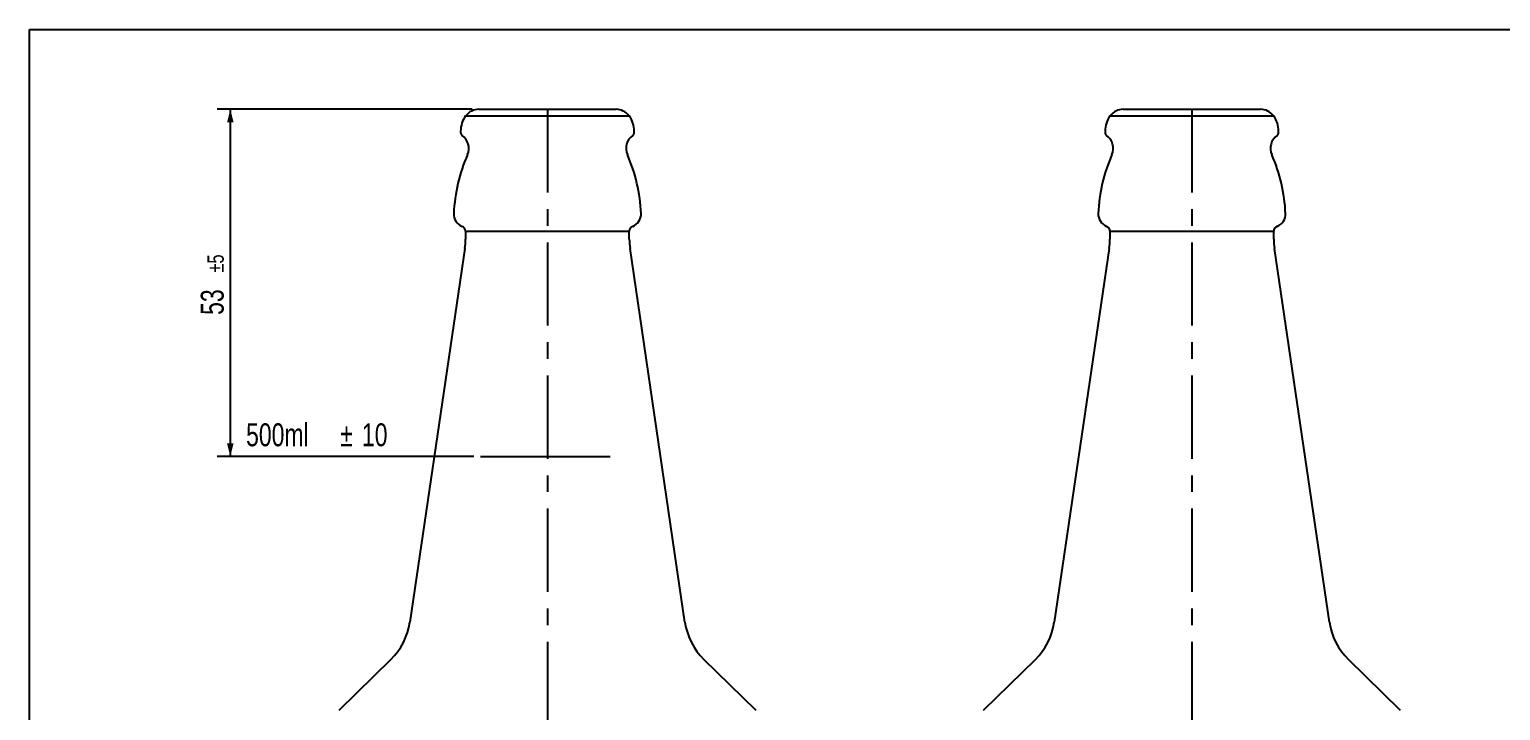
# Model space of a CAD drawing. Header units: millimetres. Extents: x 10 to 459, y 8 to 584.
# Drawn here: x 10 to 234.6, y 480 to 584 of the extents above; entities that cross this region are included whole.
import ezdxf

# ---------------------------------------------------------------- set-up
doc = ezdxf.new("R2010")
doc.units = ezdxf.units.MM
doc.linetypes.add('CENTERX2', pattern=[20.32, 12.7, -2.54, 2.54, -2.54])
for name, color, linetype in [('CENTERLINE', 4, 'CENTERX2'), ('DIMENSIONS', 2, 'Continuous'), ('TEXT', 2, 'Continuous')]:
    doc.layers.add(name, color=color, linetype=linetype)
doc.layers.add('OUTLINE', color=7, linetype='Continuous', lineweight=25)
doc.styles.add('SLDTEXTSTYLE0', font='TXT', dxfattribs={"width": 0.75})
doc.dimstyles.new('SLDDIMSTYLE14', dxfattribs={"dimtxt": 3.5, "dimasz": 2, "dimexe": 0, "dimexo": 0.0625, "dimgap": 0.875, "dimtad": 1, "dimrnd": 1e-09, "dimzin": 12, "dimdsep": 46, "dimtxsty": 'SLDTEXTSTYLE0', "dimsah": 1, "dimcen": 0.09, "dimadec": 0, "dimazin": 3, "dimtol": 1, "dimtp": 5, "dimtm": 5, "dimtfac": 1, "dimtofl": 0, "dimtmove": 0, "dimatfit": 3, "dimfxl": 0, "dimfrac": 2, "dimtolj": 1, "dimarcsym": 0})

# ---------------------------------------------------------------- blocks, each defined once
blk = doc.blocks.new('_D_29')
at = {"layer": 'DIMENSIONS'}
for p, q in [((77.6, 571.81), (38.67, 571.81)), ((40.67, 571.81), (40.67, 518.81)), ((77.86, 518.81), (38.67, 518.81))]:
    blk.add_line(p, q, dxfattribs=at)
for points in [[(40.67, 571.81), (40.17, 569.81), (41.17, 569.81)], [(40.67, 518.81), (41.17, 520.81), (40.17, 520.81)]]:
    blk.add_solid(points, dxfattribs=at)
at = {"layer": 'DIMENSIONS', "attachment_point": 1, "rotation": 90, "style": 'SLDTEXTSTYLE0'}
for s, insert, char_height in [('±5', (37.17, 546.88), 2.5), ('53', (36.16, 540.42), 3.5)]:
    blk.add_mtext(s, dxfattribs=dict(at, insert=insert, char_height=char_height))
blk = doc.blocks.new('SW_NOTE_1')
at = {"layer": 'TEXT', "color": 0, "char_height": 3.5, "attachment_point": 1, "style": 'SLDTEXTSTYLE0'}
for s, insert in [('500ml', (0, 4.5)), ('10', (17.69, 4.5)), ('%%p', (14.36, 4.5))]:
    blk.add_mtext(s, dxfattribs=dict(at, insert=insert))

msp = doc.modelspace()

# ---------------------------------------------------------------- linework, layer by layer
at = {"layer": 'CENTERLINE'}
for p, q in [((89.085, 571.805), (89.085, 343.668)), ((187.468, 571.805), (187.468, 308.942))]:
    msp.add_line(p, q, dxfattribs=at)
at = {"layer": 'OUTLINE'}
for p, q in [((10, 8), (10, 584)), ((10, 584), (412, 584)), ((76.598, 570.805), (101.572, 570.805)), ((78.597, 571.805), (89.085, 571.805)), ((89.085, 571.805), (99.572, 571.805)), ((174.981, 570.805), (199.955, 570.805)), ((176.98, 571.805), (197.955, 571.805)), ((75.835, 568.455), (75.835, 568.233)), ((102.335, 568.233), (102.335, 568.455)), ((174.218, 568.455), (174.218, 568.233)), ((200.718, 568.233), (200.718, 568.455)), ((76.585, 553.19), (76.585, 551.99)), ((76.585, 553.19), (101.585, 553.19)), ((101.585, 551.99), (101.585, 553.19)), ((174.968, 553.19), (174.968, 551.99)), ((174.968, 553.19), (199.968, 553.19)), ((199.968, 551.99), (199.968, 553.19)), ((76.478, 550.534), (68.085, 493.505)), ((110.085, 493.505), (101.691, 550.534)), ((174.861, 550.534), (166.468, 493.505)), ((208.468, 493.505), (200.074, 550.534)), ((78.855, 518.805), (98.644, 518.805)), ((65.192, 487.821), (57.234, 480.017)), ((120.936, 480.017), (112.977, 487.821)), ((163.576, 487.821), (155.617, 480.017)), ((219.319, 480.017), (211.36, 487.821))]:
    msp.add_line(p, q, dxfattribs=at)
for centre, radius, start, end in [((79.835, 568.455), 4, 144.0202, 180), ((78.597, 569.405), 2.4, 90, 144.31467), ((99.572, 569.405), 2.4, 35.68533, 90), ((98.335, 568.455), 4, 0, 35.9798), ((178.218, 568.455), 4, 144.0202, 180), ((176.98, 569.405), 2.4, 90, 144.31467), ((197.955, 569.405), 2.4, 35.68533, 90), ((196.718, 568.455), 4, 0, 35.9798), ((76.335, 568.233), 0.5, 180, 235.32188), ((74.685, 565.849), 2.4, 336.24466, 55.32188), ((103.485, 565.849), 2.4, 124.67812, 203.75534), ((101.835, 568.233), 0.5, 304.67812, 0), ((174.718, 568.233), 0.5, 180, 235.32188), ((173.068, 565.849), 2.4, 336.24466, 55.32188), ((201.868, 565.849), 2.4, 124.67812, 203.75534), ((200.218, 568.233), 0.5, 304.67812, 0), ((99.763, 554.811), 25, 156.24466, 177.52271), ((78.406, 554.811), 25, 2.47729, 23.75534), ((198.146, 554.811), 25, 156.24466, 177.52271), ((176.789, 554.811), 25, 2.47729, 23.75534), ((76.785, 555.805), 2, 177.52271, 249.07517), ((101.385, 555.805), 2, 290.92483, 2.47729), ((175.168, 555.805), 2, 177.52271, 249.07517), ((199.768, 555.805), 2, 290.92483, 2.47729), ((75.785, 553.19), 0.8, 0, 69.07517), ((102.385, 553.19), 0.8, 110.92483, 180), ((174.168, 553.19), 0.8, 0, 69.07517), ((200.768, 553.19), 0.8, 110.92483, 180), ((66.585, 551.99), 10, 351.62736, 0), ((111.585, 551.99), 10, 180, 188.37264), ((164.968, 551.99), 10, 351.62736, 0), ((209.968, 551.99), 10, 180, 188.37264), ((58.191, 494.961), 10, 314.43628, 351.62736), ((119.978, 494.961), 10, 188.37264, 225.56372), ((156.574, 494.961), 10, 314.43628, 351.62736), ((218.361, 494.961), 10, 188.37264, 225.56372)]:
    msp.add_arc(centre, radius, start, end, dxfattribs=at)

# ---------------------------------------------------------------- block references
at = {"layer": 'TEXT'}
msp.add_blockref('SW_NOTE_1', (43.076, 519.368), dxfattribs=at)

# ---------------------------------------------------------------- dimensions: what is measured, and where the dimension line sits
at = {"layer": 'DIMENSIONS'}
dim = msp.add_linear_dim(base=(40.668, 518.805), p1=(78.597, 571.805), p2=(78.855, 518.805), angle=90, dimstyle='SLDDIMSTYLE14', dxfattribs=at)
dim.commit()
dim.dimension.update_dxf_attribs({"geometry": '_D_29', "text_midpoint": (40.668, 545.305), "dimtype": 160})

doc.saveas('drawing.dxf')
